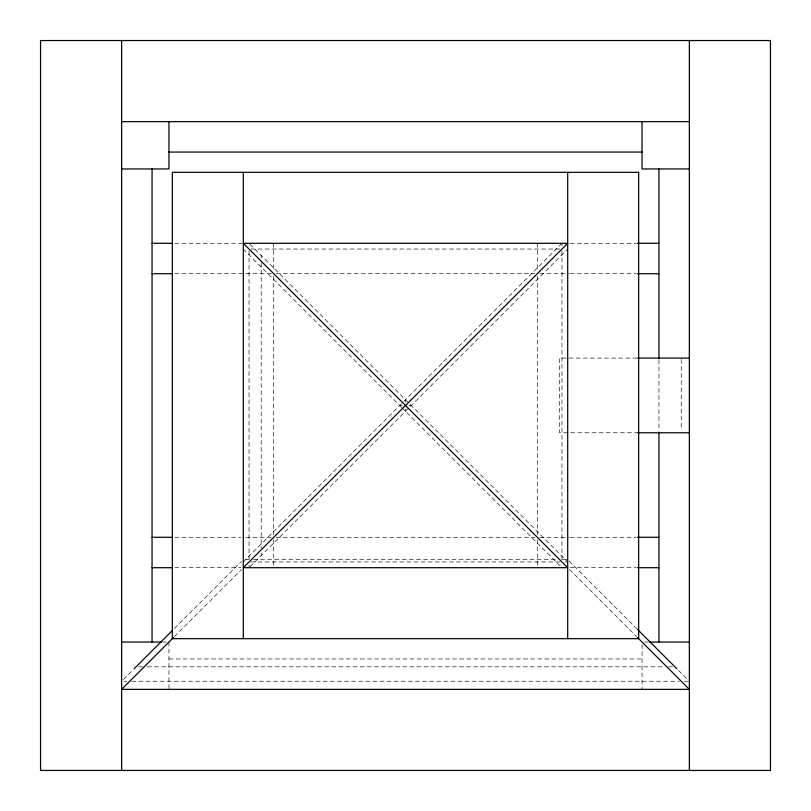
<?xml version="1.0" encoding="UTF-8"?>
<svg xmlns="http://www.w3.org/2000/svg" width="811" height="811" viewBox="0 0 811 811"><rect width="100%" height="100%" fill="white"/><g stroke="black" fill="none" stroke-linecap="round" stroke-linejoin="round"><path stroke-width="0.61" stroke-dasharray="4.05 3.04" d="M123.434 679.456L132.386 670.504M174.426 628.464L241.516 561.374M243.3 561.952L561.07 244.192M174.426 636.574L241.516 569.484M249.91 566.828L567.7 249.048M174.872 243.3L242.033 243.3M570.234 243.3L636.128 243.3M250.903 249.048L560.097 249.048M174.872 273.712L244.567 273.712M245.834 273.712L273.712 273.712M276.247 273.712L534.753 273.712M539.822 273.712L568.967 273.712M570.234 273.712L636.128 273.712M636.888 358.087L559.59 358.087L559.59 432.76L636.888 432.76M399.752 405.5L402.053 405.5M408.947 405.5L411.248 405.5M174.872 537.287L240.766 537.287M245.834 537.287L271.178 537.287M276.247 537.287L534.753 537.287M539.822 537.287L568.967 537.287M570.234 537.287L636.128 537.287M245.834 559.59L248.369 559.59M253.437 559.59L557.562 559.59M562.631 559.59L567.7 559.59L636.574 628.464M250.903 561.952L560.097 561.952M565.166 561.952L567.7 561.952M174.872 567.7L240.766 567.7M570.234 567.7L636.128 567.7M162.737 642.038L166.468 642.038M644.532 642.038L648.263 642.038M168.962 658.938L642.038 658.938M138.6 666.824L142.391 666.824M147.45 666.824L663.55 666.824M668.609 666.824L672.4 666.824M124.184 681.24L126.719 681.24M131.787 681.24L679.212 681.24M684.281 681.24L689.35 681.24M678.614 670.504L688.458 680.348M249.91 244.172L566.808 561.07M569.484 569.484L636.574 636.574M243.3 249.048L401.536 407.284M401.932 407.68L561.07 566.808M681.24 359.354L681.24 430.225M658.938 359.962L658.938 430.803M642.038 644.532L642.038 689.35M561.952 243.3L561.952 245.834M561.952 250.903L561.952 560.097M537.287 243.3L537.287 271.178M537.287 276.247L537.287 534.753M537.287 539.822L537.287 567.7M405.5 399.752L405.5 402.053M405.5 408.947L405.5 411.248M273.712 243.3L273.712 271.279M273.712 276.247L273.712 534.753M273.712 539.822L273.712 567.7M261.193 255.455L261.193 257.979M261.193 263.048L261.193 547.952M261.193 553.021L261.193 555.545M249.048 250.903L249.048 560.097M249.048 565.166L249.048 567.7M168.962 642.038L168.962 689.35"/><path stroke-width="1.22" d="M134.17 668.72L172.631 630.259M173.534 637.466L121.65 689.35L689.35 689.35L637.466 637.466M121.65 121.65L689.35 121.65M168.962 152.062L642.038 152.062M121.65 168.962L168.962 168.962L168.962 121.65M689.35 168.962L642.038 168.962L642.038 121.65M152.062 243.3L172.337 243.3M637.395 243.3L658.938 243.3M152.062 273.712L172.337 273.712M637.395 273.712L658.938 273.712M637.395 358.087L689.35 358.087M637.395 432.76L689.35 432.76M152.062 537.287L172.337 537.287M637.395 537.287L658.938 537.287M152.062 567.7L172.337 567.7M637.395 567.7L658.938 567.7M121.65 642.038L161.49 642.038M649.51 642.038L689.35 642.038M637.466 629.356L676.83 668.72M689.35 40.55L689.35 770.45M658.938 168.962L658.938 358.695M658.938 432.06L658.938 642.038M567.7 172.337L567.7 638.662M243.3 172.337L243.3 638.662M152.062 168.962L152.062 642.038M121.65 40.55L121.65 770.45M567.7 243.3L243.3 567.7L567.7 567.7L243.3 243.3L567.7 243.3M770.45 40.55L40.55 40.55L40.55 770.45L770.45 770.45L770.45 40.55M638.662 172.337L172.337 172.337L172.337 638.662L638.662 638.662L638.662 172.337"/></g></svg>
